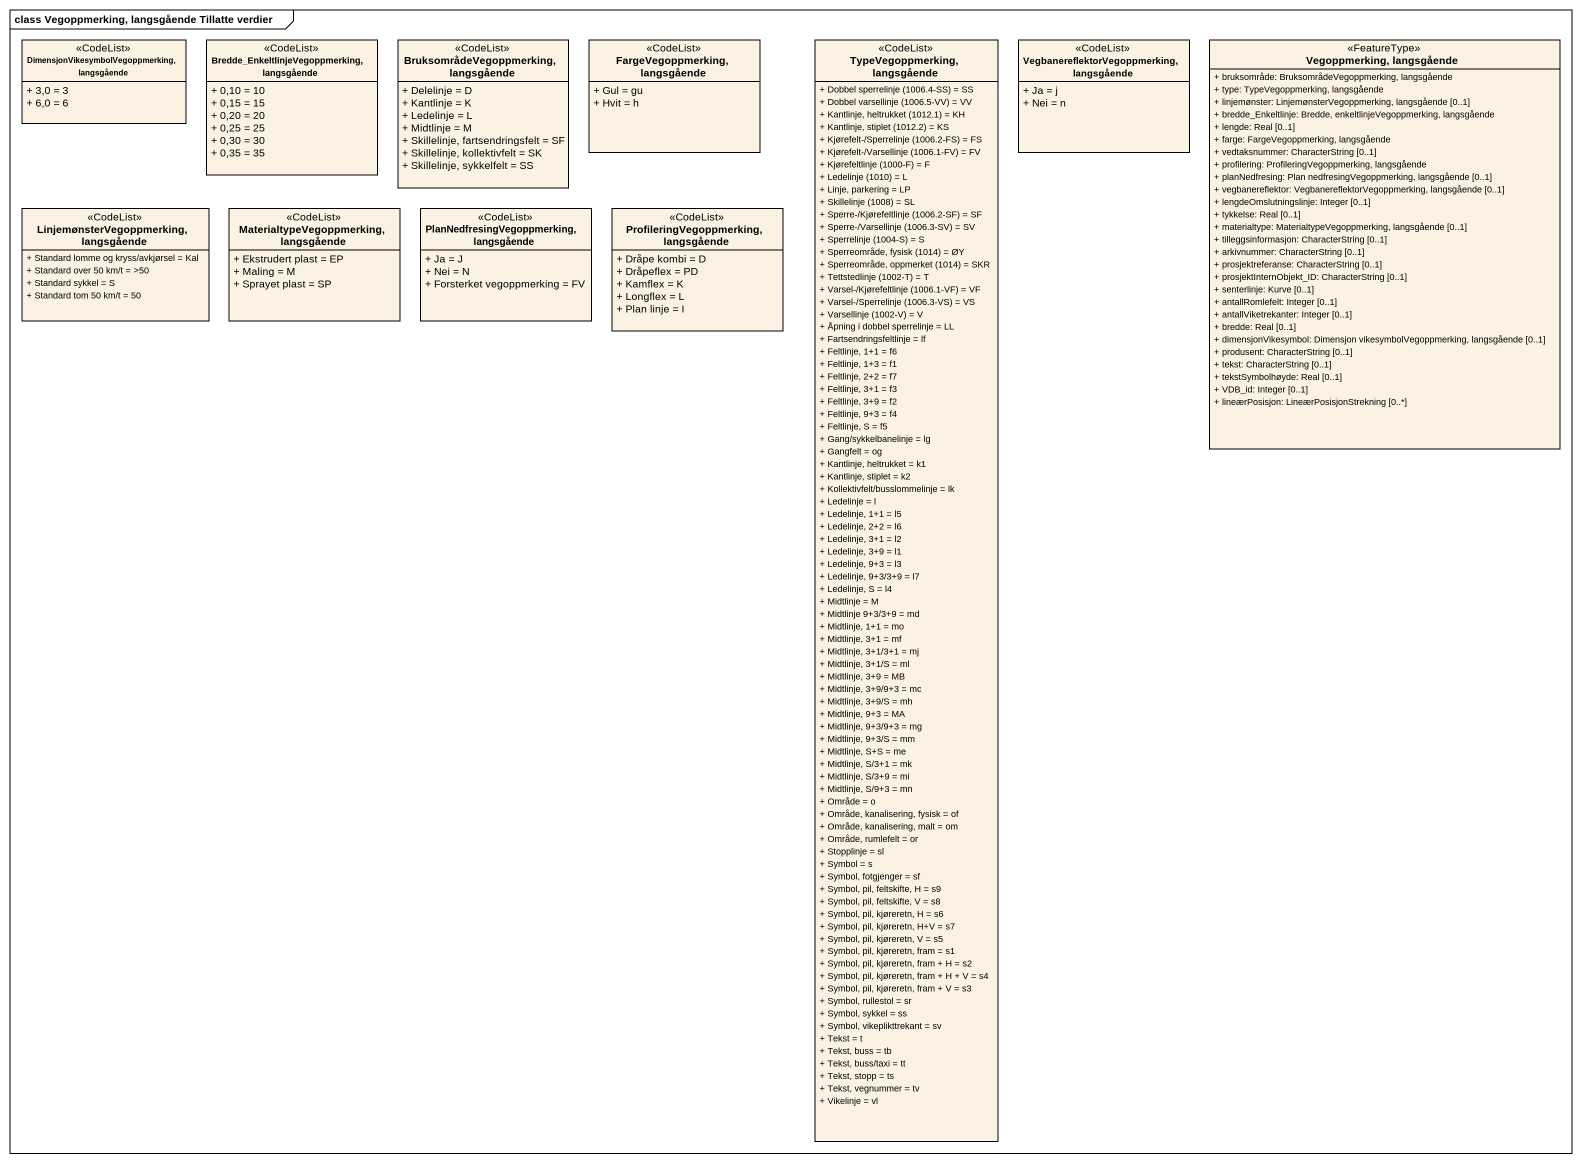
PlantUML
@startuml
mainframe class Vegoppmerking, langsgående Tillatte verdier
hide circle
hide empty members
skinparam classAttributeIconSize 0
class "DimensjonVikesymbolVegoppmerking, langsgående" as DimensjonVikesymbolVegoppmer <<CodeList>> {
  + 3,0 = 3
  + 6,0 = 6
}
class "Bredde_EnkeltlinjeVegoppmerking, langsgående" as Bredde_EnkeltlinjeVegoppmerk <<CodeList>> {
  + 0,10 = 10
  + 0,15 = 15
  + 0,20 = 20
  + 0,25 = 25
  + 0,30 = 30
  + 0,35 = 35
}
class "BruksområdeVegoppmerking, langsgående" as BruksområdeVegoppmerking <<CodeList>> {
  + Delelinje = D
  + Kantlinje = K
  + Ledelinje = L
  + Midtlinje = M
  + Skillelinje, fartsendringsfelt = SF
  + Skillelinje, kollektivfelt = SK
  + Skillelinje, sykkelfelt = SS
}
class "FargeVegoppmerking, langsgående" as FargeVegoppmerking <<CodeList>> {
  + Gul = gu
  + Hvit = h
}
class "TypeVegoppmerking, langsgående" as TypeVegoppmerking <<CodeList>> {
  {field} + Dobbel sperrelinje (1006.4-SS) = SS
  {field} + Dobbel varsellinje (1006.5-VV) = VV
  {field} + Kantlinje, heltrukket (1012.1) = KH
  {field} + Kantlinje, stiplet (1012.2) = KS
  {field} + Kjørefelt-/Sperrelinje (1006.2-FS) = FS
  {field} + Kjørefelt-/Varsellinje (1006.1-FV) = FV
  {field} + Kjørefeltlinje (1000-F) = F
  {field} + Ledelinje (1010) = L
  + Linje, parkering = LP
  {field} + Skillelinje (1008) = SL
  {field} + Sperre-/Kjørefeltlinje (1006.2-SF) = SF
  {field} + Sperre-/Varsellinje (1006.3-SV) = SV
  {field} + Sperrelinje (1004-S) = S
  {field} + Sperreområde, fysisk (1014) = ØY
  {field} + Sperreområde, oppmerket (1014) = SKR
  {field} + Tettstedlinje (1002-T) = T
  {field} + Varsel-/Kjørefeltlinje (1006.1-VF) = VF
  {field} + Varsel-/Sperrelinje (1006.3-VS) = VS
  {field} + Varsellinje (1002-V) = V
  + Åpning i dobbel sperrelinje = LL
  + Fartsendringsfeltlinje = lf
  + Feltlinje, 1+1 = f6
  + Feltlinje, 1+3 = f1
  + Feltlinje, 2+2 = f7
  + Feltlinje, 3+1 = f3
  + Feltlinje, 3+9 = f2
  + Feltlinje, 9+3 = f4
  + Feltlinje, S = f5
  + Gang/sykkelbanelinje = lg
  + Gangfelt = og
  + Kantlinje, heltrukket = k1
  + Kantlinje, stiplet = k2
  + Kollektivfelt/busslommelinje = lk
  + Ledelinje = l
  + Ledelinje, 1+1 = l5
  + Ledelinje, 2+2 = l6
  + Ledelinje, 3+1 = l2
  + Ledelinje, 3+9 = l1
  + Ledelinje, 9+3 = l3
  + Ledelinje, 9+3/3+9 = l7
  + Ledelinje, S = l4
  + Midtlinje = M
  + Midtlinje 9+3/3+9 = md
  + Midtlinje, 1+1 = mo
  + Midtlinje, 3+1 = mf
  + Midtlinje, 3+1/3+1 = mj
  + Midtlinje, 3+1/S = ml
  + Midtlinje, 3+9 = MB
  + Midtlinje, 3+9/9+3 = mc
  + Midtlinje, 3+9/S = mh
  + Midtlinje, 9+3 = MA
  + Midtlinje, 9+3/9+3 = mg
  + Midtlinje, 9+3/S = mm
  + Midtlinje, S+S = me
  + Midtlinje, S/3+1 = mk
  + Midtlinje, S/3+9 = mi
  + Midtlinje, S/9+3 = mn
  + Område = o
  + Område, kanalisering, fysisk = of
  + Område, kanalisering, malt = om
  + Område, rumlefelt = or
  + Stopplinje = sl
  + Symbol = s
  + Symbol, fotgjenger = sf
  + Symbol, pil, feltskifte, H = s9
  + Symbol, pil, feltskifte, V = s8
  + Symbol, pil, kjøreretn, H = s6
  + Symbol, pil, kjøreretn, H+V = s7
  + Symbol, pil, kjøreretn, V = s5
  + Symbol, pil, kjøreretn, fram = s1
  + Symbol, pil, kjøreretn, fram + H = s2
  + Symbol, pil, kjøreretn, fram + H + V = s4
  + Symbol, pil, kjøreretn, fram + V = s3
  + Symbol, rullestol = sr
  + Symbol, sykkel = ss
  + Symbol, vikeplikttrekant = sv
  + Tekst = t
  + Tekst, buss = tb
  + Tekst, buss/taxi = tt
  + Tekst, stopp = ts
  + Tekst, vegnummer = tv
  + Vikelinje = vl
}
class "VegbanereflektorVegoppmerking, langsgående" as VegbanereflektorVegoppmerkin <<CodeList>> {
  + Ja = j
  + Nei = n
}
class "Vegoppmerking, langsgående" as Vegoppmerking_langsgående <<FeatureType>> {
  + bruksområde: BruksområdeVegoppmerking, langsgående
  + type: TypeVegoppmerking, langsgående
  + linjemønster: LinjemønsterVegoppmerking, langsgående [0..1]
  + bredde_Enkeltlinje: Bredde, enkeltlinjeVegoppmerking, langsgående
  + lengde: Real [0..1]
  + farge: FargeVegoppmerking, langsgående
  + vedtaksnummer: CharacterString [0..1]
  + profilering: ProfileringVegoppmerking, langsgående
  + planNedfresing: Plan nedfresingVegoppmerking, langsgående [0..1]
  + vegbanereflektor: VegbanereflektorVegoppmerking, langsgående [0..1]
  + lengdeOmslutningslinje: Integer [0..1]
  + tykkelse: Real [0..1]
  + materialtype: MaterialtypeVegoppmerking, langsgående [0..1]
  + tilleggsinformasjon: CharacterString [0..1]
  + arkivnummer: CharacterString [0..1]
  + prosjektreferanse: CharacterString [0..1]
  + prosjektInternObjekt_ID: CharacterString [0..1]
  + senterlinje: Kurve [0..1]
  + antallRomlefelt: Integer [0..1]
  + antallViketrekanter: Integer [0..1]
  + bredde: Real [0..1]
  + dimensjonVikesymbol: Dimensjon vikesymbolVegoppmerking, langsgående [0..1]
  + produsent: CharacterString [0..1]
  + tekst: CharacterString [0..1]
  + tekstSymbolhøyde: Real [0..1]
  + VDB_id: Integer [0..1]
  + lineærPosisjon: LineærPosisjonStrekning [0..*]
}
class "LinjemønsterVegoppmerking, langsgående" as LinjemønsterVegoppmerking <<CodeList>> {
  + Standard lomme og kryss/avkjørsel = Kal
  + Standard over 50 km/t = >50
  + Standard sykkel = S
  + Standard tom 50 km/t = 50
}
class "MaterialtypeVegoppmerking, langsgående" as MaterialtypeVegoppmerking <<CodeList>> {
  + Ekstrudert plast = EP
  + Maling = M
  + Sprayet plast = SP
}
class "PlanNedfresingVegoppmerking, langsgående" as PlanNedfresingVegoppmerking <<CodeList>> {
  + Ja = J
  + Nei = N
  + Forsterket vegoppmerking = FV
}
class "ProfileringVegoppmerking, langsgående" as ProfileringVegoppmerking <<CodeList>> {
  + Dråpe kombi = D
  + Dråpeflex = PD
  + Kamflex = K
  + Longflex = L
  + Plan linje = I
}
@enduml
